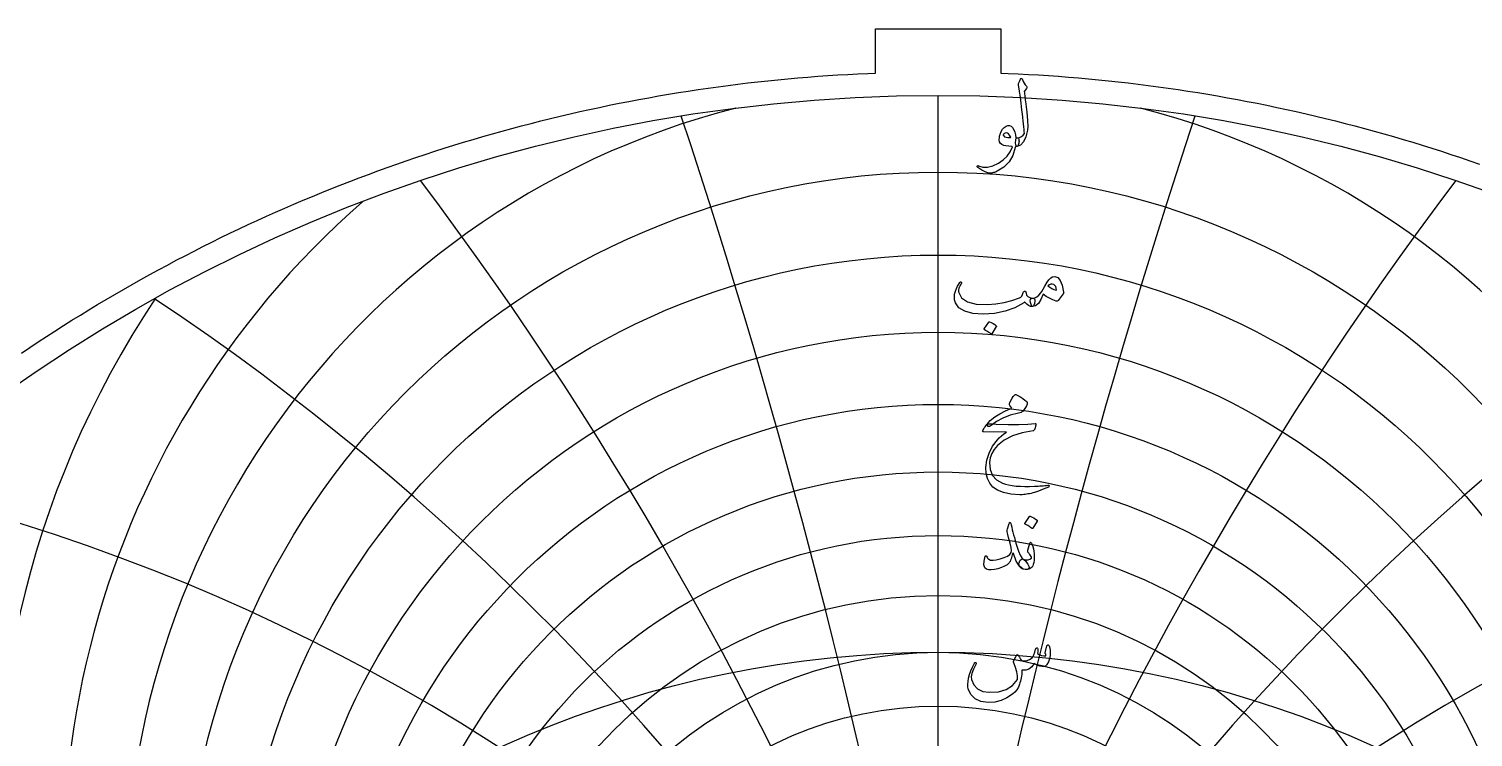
# Model space of a CAD drawing. Header units: millimetres. Extents: x -74 to 74, y -74 to 75.
# Drawn here: x -40.9 to 24.1, y 43.6 to 75.4 of the extents above; entities that cross this region are included whole.
import ezdxf

# ---------------------------------------------------------------- set-up
doc = ezdxf.new("R2010")
doc.units = ezdxf.units.MM
for name, color, linetype in [('CUT_OUTER', 1, 'Continuous'), ('ENGRAVE', 7, 'Continuous'), ('ENGRAVE_FINE', 8, 'Continuous'), ('TEXT', 5, 'Continuous')]:
    doc.layers.add(name, color=color, linetype=linetype)

msp = doc.modelspace()

# ---------------------------------------------------------------- linework, layer by layer
at = {"layer": 'CUT_OUTER'}
msp.add_lwpolyline([(-41.2128, 60.8675), (-40.8386, 61.1193), (-40.4628, 61.3687), (-40.0855, 61.6158), (-39.7067, 61.8606), (-39.3263, 62.1031), (-38.9445, 62.3432), (-38.5613, 62.581), (-38.1766, 62.8164), (-37.7904, 63.0495), (-37.4028, 63.2802), (-37.0138, 63.5085), (-36.6235, 63.7344), (-36.2317, 63.9579), (-35.8386, 64.179), (-35.4441, 64.3977), (-35.0483, 64.614), (-34.6512, 64.8278), (-34.2528, 65.0392), (-33.853, 65.2482), (-33.4521, 65.4547), (-33.0498, 65.6587), (-32.6463, 65.8602), (-32.2416, 66.0593), (-31.8356, 66.2559), (-31.4285, 66.45), (-31.0202, 66.6416), (-30.6107, 66.8307), (-30.2001, 67.0172), (-29.7883, 67.2013), (-29.3754, 67.3828), (-28.9614, 67.5618), (-28.5463, 67.7382), (-28.1301, 67.9121), (-27.7129, 68.0834), (-27.2946, 68.2522), (-26.8753, 68.4184), (-26.455, 68.582), (-26.0337, 68.743), (-25.6114, 68.9014), (-25.1881, 69.0573), (-24.7639, 69.2106), (-24.3388, 69.3612), (-23.9127, 69.5092), (-23.4858, 69.6546), (-23.058, 69.7974), (-22.6293, 69.9376), (-22.1997, 70.0751), (-21.7693, 70.21), (-21.3381, 70.3423), (-20.9061, 70.4719), (-20.4733, 70.5988), (-20.0397, 70.7231), (-19.6054, 70.8448), (-19.1703, 70.9637), (-18.7345, 71.08), (-18.298, 71.1936), (-17.8609, 71.3046), (-17.423, 71.4128), (-16.9845, 71.5184), (-16.5454, 71.6213), (-16.1056, 71.7214), (-15.6652, 71.8189), (-15.2242, 71.9137), (-14.7827, 72.0057), (-14.3406, 72.0951), (-13.898, 72.1817), (-13.4548, 72.2656), (-13.0111, 72.3468), (-12.567, 72.4253), (-12.1224, 72.501), (-11.6773, 72.5741), (-11.2317, 72.6443), (-10.7858, 72.7119), (-10.3394, 72.7767), (-9.8927, 72.8388), (-9.4456, 72.8981), (-8.9981, 72.9547), (-8.5503, 73.0085), (-8.1022, 73.0596), (-7.6537, 73.108), (-7.205, 73.1535), (-6.756, 73.1964), (-6.3067, 73.2364), (-5.8573, 73.2738), (-5.4075, 73.3083), (-4.9576, 73.3401), (-4.5075, 73.3692), (-4.0573, 73.3954), (-3.6068, 73.419), (-3.1563, 73.4397), (-2.8175, 73.4532), (-2.8175, 75.4395), (2.8175, 75.4395), (2.8175, 73.4532), (3.1563, 73.4397), (3.6068, 73.419), (4.0573, 73.3954), (4.5075, 73.3692), (4.9576, 73.3401), (5.4075, 73.3083), (5.8573, 73.2738), (6.3067, 73.2364), (6.756, 73.1964), (7.205, 73.1535), (7.6537, 73.108), (8.1022, 73.0596), (8.5503, 73.0085), (8.9981, 72.9547), (9.4456, 72.8981), (9.8927, 72.8388), (10.3394, 72.7767), (10.7858, 72.7119), (11.2317, 72.6443), (11.6773, 72.5741), (12.1224, 72.501), (12.567, 72.4253), (13.0111, 72.3468), (13.4548, 72.2656), (13.898, 72.1817), (14.3406, 72.0951), (14.7827, 72.0057), (15.2242, 71.9137), (15.6652, 71.8189), (16.1056, 71.7214), (16.5454, 71.6213), (16.9845, 71.5184), (17.423, 71.4128), (17.8609, 71.3046), (18.298, 71.1936), (18.7345, 71.08), (19.1703, 70.9637), (19.6054, 70.8448), (20.0397, 70.7231), (20.4733, 70.5988), (20.9061, 70.4719), (21.3381, 70.3423), (21.7693, 70.21), (22.1997, 70.0751), (22.6293, 69.9376), (23.058, 69.7974), (23.4858, 69.6546), (23.9127, 69.5092), (24.3388, 69.3612)], dxfattribs=at)
at = {"layer": 'ENGRAVE'}
msp.add_lwpolyline([(0, -72.45), (0, 72.45)], dxfattribs=at)
for centre, radius in [((0, 0), 72.45), ((0, 31.7748), 26.7902), ((0, 0), 47.425), ((0, 28.1952), 16.8095)]:
    msp.add_circle(centre, radius, dxfattribs=at)
for centre, radius, start, end in [((0, 38.0744), 39.3162, 131.172626, 48.827374), ((0, 49.5035), 57.0148, 184.595622, 355.404378)]:
    msp.add_arc(centre, radius, start, end, dxfattribs=at)
at = {"layer": 'ENGRAVE_FINE'}
for centre, radius in [((0, 35.1228), 33.881), ((0, 33.8802), 31.3947), ((0, 32.7689), 29.0365), ((0, 30.8856), 24.642), ((0, 30.0911), 22.5797), ((0, 29.3826), 20.5929), ((0, 28.7527), 18.6723)]:
    msp.add_circle(centre, radius, dxfattribs=at)
for centre, radius, start, end in [((0, 36.5141), 36.5141, 104.428163, 75.571837), ((-320.6987, -30.7982), 325.646, 2.969013, 18.313318), ((-320.6987, -30.7982), 325.646, 2.969013, 18.313318), ((320.6987, -30.7982), 325.646, 161.686682, 177.030987), ((320.6987, -30.7982), 325.646, 161.686682, 177.030987), ((-155.3639, -30.7982), 165.3348, 5.979733, 36.962322), ((-155.3639, -30.7982), 165.3348, 5.979733, 36.962322), ((155.3639, -30.7982), 165.3348, 143.037678, 174.020267), ((155.3639, -30.7982), 165.3348, 143.037678, 174.020267), ((0, 39.8285), 42.314, 146.258009, 33.741991), ((-97.9437, -30.7982), 113.0957, 9.076124, 56.31782), ((-97.9437, -30.7982), 113.0957, 9.076124, 56.31782), ((97.9437, -30.7982), 113.0957, 123.68218, 170.923876), ((97.9437, -30.7982), 113.0957, 123.68218, 170.923876), ((0, 41.8068), 45.5392, 157.98396, 22.01604), ((-67.3911, -30.7982), 87.9728, 12.306911, 76.81627), ((-67.3911, -30.7982), 87.9728, 12.306911, 76.81627), ((67.3911, -30.7982), 87.9728, 103.18373, 167.693089), ((67.3911, -30.7982), 87.9728, 103.18373, 167.693089), ((0, 44.0461), 49.0307, 167.906186, 12.093814), ((0, 46.5925), 52.8361, 176.664202, 3.335798)]:
    msp.add_arc(centre, radius, start, end, dxfattribs=at)
at = {"layer": 'TEXT'}
for points in [[(3.6206, 72.9828), (3.6495, 73.0527), (3.672, 73.1082), (3.688, 73.1491), (3.6977, 73.1757), (3.7052, 73.1925), (3.7148, 73.2046), (3.7266, 73.2118), (3.7405, 73.2142), (3.7563, 73.2115), (3.7694, 73.2035), (3.7799, 73.1901), (3.7877, 73.1714), (3.8233, 73.0795), (3.8659, 72.9968), (3.9154, 72.9231), (3.9719, 72.8586), (3.9877, 72.838), (3.9922, 72.8147), (3.9856, 72.7887), (3.9676, 72.76), (3.8733, 72.6272), (3.8798, 72.5678), (3.8862, 72.5094), (3.8926, 72.4521), (3.8991, 72.3958), (3.9055, 72.3407), (3.9119, 72.2866), (3.9183, 72.2336), (3.9248, 72.1816), (3.9839, 71.7007), (4.0201, 71.3247), (4.0332, 71.0537), (4.0233, 70.8876), (3.9424, 70.5864), (3.8369, 70.3638), (3.7068, 70.22), (3.552, 70.155), (3.5477, 70.155), (3.5434, 70.155), (3.5391, 70.155), (3.5349, 70.155), (3.5094, 70.1791), (3.4931, 70.2342), (3.4859, 70.3205), (3.4877, 70.4377), (3.4917, 70.4811), (3.5038, 70.5127), (3.5239, 70.5325), (3.552, 70.5406), (3.6607, 70.5623), (3.7512, 70.6016), (3.8235, 70.6587), (3.8776, 70.7334), (3.874, 70.8231), (3.8675, 70.9251), (3.858, 71.0395), (3.8455, 71.1661), (3.8304, 71.3046), (3.8128, 71.4543), (3.7929, 71.6152), (3.7705, 71.7874), (3.7499, 71.9567), (3.7309, 72.1088), (3.7135, 72.2437), (3.6977, 72.3616), (3.684, 72.4623), (3.673, 72.5458), (3.6647, 72.6122), (3.6591, 72.6615), (3.6163, 72.9057), (3.6149, 72.9298), (3.6152, 72.9507), (3.6171, 72.9684), (3.6206, 72.9828)], [(3.4663, 70.1078), (3.3659, 69.7551), (3.1974, 69.4598), (2.961, 69.2217), (2.6565, 69.0409), (2.6139, 69.0226), (2.5719, 69.0061), (2.5304, 68.9915), (2.4894, 68.9788), (2.4492, 68.9682), (2.4101, 68.9601), (2.3721, 68.9543), (2.3351, 68.951), (2.243, 68.9641), (2.1209, 69.012), (1.9688, 69.0948), (1.7867, 69.2123), (1.7672, 69.2292), (1.7556, 69.2455), (1.7522, 69.2613), (1.7567, 69.2766), (1.7669, 69.2884), (1.7803, 69.2937), (1.7969, 69.2927), (1.8167, 69.2852), (2.006, 69.2238), (2.2184, 69.2241), (2.4538, 69.286), (2.7122, 69.4094), (2.9232, 69.5527), (3.0978, 69.7211), (3.236, 69.9147), (3.3378, 70.1335), (3.337, 70.1413), (3.3346, 70.1475), (3.3305, 70.152), (3.3249, 70.155), (3.1774, 70.1635), (3.0518, 70.1807), (2.9481, 70.2064), (2.8664, 70.2407), (2.8033, 70.2937), (2.7636, 70.367), (2.7475, 70.4608), (2.755, 70.5749), (2.7575, 70.59), (2.7604, 70.6054), (2.7639, 70.621), (2.7679, 70.637), (2.7725, 70.6535), (2.7775, 70.6707), (2.7832, 70.6888), (2.7893, 70.7077), (2.8397, 70.8301), (2.9007, 70.9316), (2.9725, 71.0122), (3.055, 71.0719), (3.1393, 71.1045), (3.2167, 71.104), (3.2872, 71.0703), (3.3506, 71.0033), (3.4061, 70.9101), (3.4481, 70.8019), (3.4767, 70.6788), (3.492, 70.5406), (3.5004, 70.5407), (3.5086, 70.5411), (3.5165, 70.5418), (3.5241, 70.5427), (3.5318, 70.5437), (3.5397, 70.5443), (3.5478, 70.5447), (3.5563, 70.5449), (3.5852, 70.5387), (3.6077, 70.5202), (3.6238, 70.4894), (3.6334, 70.4463), (3.6374, 70.3989), (3.6366, 70.351), (3.631, 70.3025), (3.6206, 70.2535), (3.6069, 70.2104), (3.5916, 70.1796), (3.5748, 70.1611), (3.5563, 70.155), (3.4749, 70.155), (3.4743, 70.1472), (3.4727, 70.1367), (3.4701, 70.1236), (3.4663, 70.1078)], [(3.2606, 70.5877), (3.2157, 70.6662), (3.1664, 70.7216), (3.1128, 70.754), (3.055, 70.7634), (3.0204, 70.7543), (2.9896, 70.7398), (2.9626, 70.72), (2.9393, 70.6948), (2.9318, 70.6814), (2.9307, 70.667), (2.9361, 70.6514), (2.9479, 70.6348), (2.992, 70.596), (3.056, 70.5695), (3.1399, 70.5553), (3.2435, 70.5534), (3.2542, 70.5556), (3.2606, 70.562), (3.2628, 70.5727), (3.2606, 70.5877)], [(5.2444, 64.3191), (5.3786, 64.2715), (5.4897, 64.137), (5.5778, 63.9158), (5.6429, 63.6079), (5.6453, 63.5857), (5.644, 63.5661), (5.6389, 63.5492), (5.6301, 63.535), (5.3944, 63.2394), (5.3781, 63.2215), (5.3591, 63.2105), (5.3374, 63.2065), (5.313, 63.2094), (5.1529, 63.264), (5.0024, 63.3337), (4.8615, 63.4183), (4.7303, 63.5179), (4.6245, 63.2723), (4.5086, 63.0969), (4.3824, 62.9917), (4.2461, 62.9566), (4.2309, 62.9622), (4.2151, 62.9791), (4.1987, 63.0072), (4.1818, 63.0466), (4.1559, 63.1441), (4.1465, 63.2223), (4.1537, 63.2812), (4.1776, 63.3208), (4.1915, 63.3302), (4.2076, 63.3369), (4.2258, 63.3409), (4.2461, 63.3422), (4.3436, 63.3588), (4.4389, 63.4044), (4.5321, 63.4788), (4.6232, 63.5822), (4.6631, 63.6422), (4.7228, 63.7407), (4.8023, 63.8778), (4.9017, 64.0535), (4.9793, 64.1697), (5.0623, 64.2527), (5.1507, 64.3025), (5.2444, 64.3191)], [(0.9769, 64.0449), (0.9922, 64.0615), (1.008, 64.0685), (1.0243, 64.0658), (1.0412, 64.0535), (1.054, 64.0374), (1.0583, 64.0192), (1.054, 63.9989), (1.0412, 63.9764), (0.9758, 63.8751), (0.9341, 63.7814), (0.9158, 63.6952), (0.9212, 63.6165), (1.0554, 63.3578), (1.3165, 63.1773), (1.7045, 63.075), (2.2195, 63.0509), (2.6016, 63.079), (2.9682, 63.1376), (3.3193, 63.2268), (3.6548, 63.3465), (3.714, 63.3816), (3.763, 63.4354), (3.8018, 63.508), (3.8305, 63.5993), (3.8401, 63.6253), (3.8562, 63.6432), (3.8787, 63.6531), (3.9076, 63.655), (3.9282, 63.6462), (3.943, 63.6282), (3.9518, 63.6012), (3.9548, 63.565), (3.9748, 63.4756), (4.0308, 63.4087), (4.1227, 63.3642), (4.2504, 63.3422), (4.2965, 63.3321), (4.3275, 63.3058), (4.3436, 63.2635), (4.3447, 63.2051), (4.3291, 63.0964), (4.3082, 63.0187), (4.282, 62.9721), (4.2504, 62.9566), (4.1564, 62.9689), (4.0672, 63.0059), (3.9829, 63.0675), (3.9033, 63.1537), (3.8966, 63.1572), (3.8851, 63.1548), (3.8688, 63.1465), (3.8476, 63.1323), (3.4481, 62.9073), (3.0121, 62.7467), (2.5397, 62.6503), (2.0309, 62.6181), (1.5607, 62.6503), (1.1954, 62.7467), (0.9351, 62.9073), (0.7798, 63.1323), (0.7445, 63.2579), (0.7327, 63.3862), (0.7445, 63.5171), (0.7798, 63.6507), (0.8275, 63.775), (0.8762, 63.8821), (0.926, 63.9721), (0.9769, 64.0449)], [(4.9359, 63.8992), (5.0163, 63.8323), (5.1073, 63.7771), (5.2091, 63.7338), (5.3216, 63.7022), (5.3154, 63.7865), (5.2926, 63.8553), (5.2533, 63.9086), (5.1973, 63.9464), (5.1328, 63.9659), (5.0677, 63.9646), (5.0021, 63.9424), (4.9359, 63.8992)], [(2.2752, 62.2668), (2.2805, 62.2721), (2.288, 62.2754), (2.2977, 62.2764), (2.3094, 62.2754), (2.3927, 62.2416), (2.4712, 62.2004), (2.5448, 62.1516), (2.6137, 62.0954), (2.6203, 62.0868), (2.6233, 62.0783), (2.6225, 62.0697), (2.6179, 62.0611), (2.4166, 61.7355), (2.4091, 61.7277), (2.3994, 61.7258), (2.3876, 61.7299), (2.3737, 61.7398), (2.3617, 61.7483), (2.3426, 61.7612), (2.3167, 61.7783), (2.2837, 61.7998), (2.2433, 61.8255), (2.1948, 61.8555), (2.1383, 61.8897), (2.0738, 61.9283), (2.0652, 61.9347), (2.0609, 61.9411), (2.0609, 61.9476), (2.0652, 61.954)], [(3.6163, 58.174), (3.2419, 58.0763), (2.9114, 57.9502), (2.6249, 57.7957), (2.3823, 57.6128), (2.3451, 57.5846), (2.3105, 57.5688), (2.2786, 57.5654), (2.2495, 57.5742), (2.2154, 57.6146), (2.2205, 57.6717), (2.2647, 57.7453), (2.348, 57.8356), (2.5448, 57.9989), (2.7711, 58.1462), (3.0269, 58.2774), (3.3121, 58.3926), (3.2306, 58.5125), (3.2154, 58.5425), (3.2082, 58.5725), (3.209, 58.6025), (3.2178, 58.6325), (3.2754, 58.7469), (3.3281, 58.8414), (3.3761, 58.9161), (3.4192, 58.971), (3.4468, 58.997), (3.4738, 59.0106), (3.5003, 59.012), (3.5263, 59.001), (3.6771, 58.9158), (3.8037, 58.836), (3.9063, 58.7616), (3.9848, 58.6925), (4, 58.6703), (4.0072, 58.6421), (4.0064, 58.6081), (3.9976, 58.5682), (3.97, 58.5058), (3.9258, 58.4301), (3.865, 58.3409), (3.7877, 58.2383), (3.7673, 58.2231), (3.732, 58.2073), (3.6816, 58.1909), (3.6163, 58.174)], [(2.6051, 57.677), (3.1549, 57.6577), (3.6302, 57.6556), (4.0311, 57.6706), (4.3575, 57.7027), (4.3676, 57.7039), (4.3763, 57.7033), (4.3836, 57.7007), (4.3897, 57.6963), (4.3941, 57.6903), (4.3966, 57.6829), (4.3973, 57.6742), (4.3961, 57.6642), (4.3876, 57.6251), (4.3795, 57.5892), (4.3716, 57.5565), (4.3639, 57.5271), (4.3566, 57.5008), (4.3495, 57.4778), (4.3427, 57.458), (4.3361, 57.4414), (4.3222, 57.4149), (4.3061, 57.3953), (4.2879, 57.3827), (4.2675, 57.3771), (3.7727, 57.2874), (3.342, 57.1468), (2.9757, 56.9553), (2.6736, 56.713), (2.521, 56.5386), (2.4101, 56.3541), (2.341, 56.1594), (2.3137, 55.9546), (2.34, 55.633), (2.4444, 55.3708), (2.627, 55.1681), (2.8879, 55.0248), (3.0231, 54.9814), (3.1717, 54.9455), (3.3337, 54.9172), (3.5092, 54.8963), (3.6977, 54.8826), (3.8991, 54.8759), (4.1133, 54.8762), (4.3404, 54.8834), (4.4211, 54.888), (4.5005, 54.8931), (4.5786, 54.8987), (4.6553, 54.9048), (4.7301, 54.9115), (4.8026, 54.9188), (4.8726, 54.9265), (4.9402, 54.9348), (4.9609, 54.9359), (4.9756, 54.9305), (4.9844, 54.9188), (4.9874, 54.9006), (4.9858, 54.8794), (4.9809, 54.8631), (4.9729, 54.8515), (4.9617, 54.8449), (4.8406, 54.7937), (4.726, 54.7474), (4.6178, 54.7059), (4.516, 54.6692), (4.421, 54.637), (4.3329, 54.6092), (4.2517, 54.5856), (4.1776, 54.5663), (4.1078, 54.5522), (4.0399, 54.5396), (3.9739, 54.5286), (3.9098, 54.5192), (3.8472, 54.512), (3.786, 54.5074), (3.7262, 54.5056), (3.6677, 54.5064), (3.2681, 54.5374), (2.935, 54.6049), (2.6683, 54.7088), (2.468, 54.8491), (2.321, 55.0245), (2.2184, 55.2294), (2.1603, 55.4637), (2.1466, 55.7275), (2.1887, 56.0547), (2.2891, 56.3723), (2.4479, 56.6803), (2.6651, 56.9786), (2.75, 57.0689), (2.8461, 57.1554), (2.9535, 57.2381), (3.0721, 57.3171), (2.0352, 57.3257), (2.0103, 57.3364), (1.9999, 57.3557), (2.0039, 57.3835), (2.0224, 57.4199), (2.0572, 57.473), (2.0888, 57.5206), (2.1172, 57.5629), (2.1423, 57.5999), (2.1643, 57.6312), (2.183, 57.6567), (2.1986, 57.6762), (2.2109, 57.6899), (2.2387, 57.6923), (2.3137, 57.6909), (2.4358, 57.6859), (2.6051, 57.677)], [(3.2842, 53.1576), (3.3088, 53.0453), (3.3356, 52.9311), (3.3645, 52.815), (3.3956, 52.697), (3.4288, 52.5766), (3.4642, 52.4533), (3.5017, 52.3271), (3.5413, 52.1978), (3.6214, 51.9654), (3.6945, 51.7908), (3.7606, 51.674), (3.8198, 51.6151), (3.8715, 51.58), (3.9237, 51.5305), (3.9764, 51.4665), (4.0297, 51.388), (4.0801, 51.2908), (4.094, 51.2177), (4.0715, 51.1687), (4.0126, 51.1438), (3.8222, 51.1631), (3.6538, 51.2895), (3.5073, 51.523), (3.3828, 51.8636), (3.3801, 51.8693), (3.3763, 51.8733), (3.3715, 51.8757), (3.3656, 51.8765), (3.3613, 51.8757), (3.357, 51.8733), (3.3528, 51.8693), (3.3485, 51.8636), (3.3364, 51.8085), (3.3217, 51.7501), (3.3043, 51.6885), (3.2842, 51.6237), (3.2622, 51.5624), (3.2392, 51.5112), (3.2151, 51.4703), (3.1899, 51.4395), (3.0994, 51.3605), (2.9864, 51.2906), (2.8509, 51.2298), (2.6929, 51.1781), (2.5322, 51.1398), (2.393, 51.1235), (2.2752, 51.1291), (2.1788, 51.1567), (2.0963, 51.2258), (2.0588, 51.3473), (2.0663, 51.5214), (2.1188, 51.748), (2.1239, 51.7555), (2.1306, 51.7608), (2.1389, 51.764), (2.1488, 51.7651), (2.1605, 51.7638), (2.1702, 51.7597), (2.1777, 51.753), (2.183, 51.7437), (2.2034, 51.6963), (2.2259, 51.6569), (2.2505, 51.6256), (2.2773, 51.6023), (2.3609, 51.5712), (2.4744, 51.5637), (2.6179, 51.5798), (2.7915, 51.6194), (2.9765, 51.6789), (3.1203, 51.7458), (3.2229, 51.8203), (3.2842, 51.9022), (3.2944, 51.9852), (3.2778, 52.1271), (3.2344, 52.328), (3.1642, 52.5878), (3.1305, 52.7246), (3.1107, 52.8352), (3.1048, 52.9195), (3.1128, 52.9777), (3.1942, 53.209), (3.2031, 53.2334), (3.2124, 53.2508), (3.2223, 53.2612), (3.2328, 53.2647), (3.2456, 53.258), (3.2585, 53.238), (3.2714, 53.2045), (3.2842, 53.1576)], [(4.1111, 53.5261), (4.1165, 53.5315), (4.124, 53.5347), (4.1336, 53.5357), (4.1454, 53.5347), (4.2287, 53.5009), (4.3072, 53.4597), (4.3808, 53.4109), (4.4496, 53.3547), (4.4563, 53.3461), (4.4593, 53.3376), (4.4585, 53.329), (4.4539, 53.3204), (4.2525, 52.9948), (4.245, 52.987), (4.2354, 52.9852), (4.2236, 52.9892), (4.2097, 52.9991), (4.1976, 53.0076), (4.1786, 53.0205), (4.1527, 53.0376), (4.1197, 53.0591), (4.0793, 53.0848), (4.0308, 53.1148), (3.9743, 53.149), (3.9098, 53.1876), (3.9012, 53.194), (3.8969, 53.2005), (3.8969, 53.2069), (3.9012, 53.2133)], [(4.1497, 51.7737), (4.1245, 51.8157), (4.1004, 51.8519), (4.0774, 51.8821), (4.0554, 51.9065), (4.0396, 51.9274), (4.0308, 51.9515), (4.0289, 51.9788), (4.034, 52.0093), (4.124, 52.335), (4.1366, 52.3633), (4.1529, 52.3714), (4.173, 52.3591), (4.1968, 52.3264), (4.2327, 52.257), (4.2633, 52.1732), (4.2884, 52.0749), (4.3082, 51.9622), (4.3198, 51.854), (4.3243, 51.748), (4.3219, 51.6441), (4.3125, 51.5423), (4.2973, 51.4536), (4.2772, 51.3763), (4.2523, 51.3101), (4.2225, 51.2552), (4.1859, 51.2145), (4.1358, 51.1824), (4.0723, 51.1588), (3.9955, 51.1438), (3.9167, 51.1409), (3.8434, 51.1535), (3.7753, 51.1816), (3.7127, 51.2252), (3.6642, 51.2807), (3.6388, 51.3441), (3.6364, 51.4156), (3.657, 51.4952), (3.6899, 51.5602), (3.7287, 51.6012), (3.7735, 51.6181), (3.8241, 51.6108), (3.9408, 51.5827), (4.0426, 51.5798), (4.1294, 51.602), (4.2011, 51.6494), (4.2027, 51.662), (4.1947, 51.6869), (4.177, 51.7241), (4.1497, 51.7737)], [(4.8888, 47.7111), (4.8963, 47.7299), (4.906, 47.7433), (4.9177, 47.7513), (4.9317, 47.754), (4.9496, 47.7518), (4.9649, 47.7454), (4.9775, 47.7347), (4.9874, 47.7197), (5.0117, 47.6661), (5.0291, 47.5997), (5.0396, 47.5205), (5.0431, 47.4283), (5.0337, 47.2778), (5.0056, 47.1348), (4.9587, 46.9993), (4.8931, 46.8713), (4.8706, 46.8405), (4.846, 46.8167), (4.8192, 46.7998), (4.7903, 46.7899), (4.6856, 46.7832), (4.5728, 46.8017), (4.452, 46.8454), (4.3232, 46.9142), (4.2148, 46.7656), (4.0865, 46.6667), (3.9384, 46.6177), (3.7705, 46.6185), (3.765, 46.5282), (3.7571, 46.4413), (3.7468, 46.3578), (3.7341, 46.2779), (3.719, 46.2009), (3.7014, 46.1263), (3.6815, 46.0542), (3.6591, 45.9844), (3.6072, 45.8585), (3.537, 45.7423), (3.4486, 45.6357), (3.342, 45.5388), (3.0927, 45.3728), (2.829, 45.256), (2.5507, 45.1885), (2.258, 45.1703), (1.9284, 45.215), (1.6678, 45.3321), (1.4763, 45.5214), (1.354, 45.783), (1.3374, 45.8773), (1.3347, 45.9887), (1.3459, 46.1172), (1.3711, 46.2629), (1.4115, 46.4225), (1.4686, 46.5885), (1.5422, 46.761), (1.6325, 46.9399), (1.6397, 46.9511), (1.6485, 46.9592), (1.659, 46.964), (1.671, 46.9656), (1.6831, 46.9645), (1.6935, 46.9613), (1.7024, 46.956), (1.7096, 46.9485), (1.7144, 46.9375), (1.716, 46.926), (1.7144, 46.9139), (1.7096, 46.9013), (1.595, 46.6633), (1.5211, 46.4675), (1.4879, 46.3141), (1.4954, 46.2029), (1.6035, 45.9579), (1.7739, 45.7798), (2.0063, 45.6687), (2.3009, 45.6245), (2.7127, 45.6507), (3.0614, 45.7552), (3.3469, 45.9378), (3.5691, 46.1986), (3.5683, 46.3706), (3.5402, 46.5521), (3.4848, 46.7433), (3.402, 46.9442), (3.3916, 46.9645), (3.386, 46.9827), (3.3852, 46.9988), (3.3892, 47.0127), (3.4122, 47.0605), (3.4342, 47.1054), (3.4551, 47.1473), (3.4749, 47.1863), (3.4936, 47.2217), (3.5113, 47.2532), (3.5279, 47.2807), (3.5434, 47.3041), (3.5523, 47.314), (3.5616, 47.318), (3.5715, 47.3161), (3.582, 47.3084), (3.5873, 47.3025), (3.5948, 47.2934), (3.6045, 47.2811), (3.6163, 47.2655), (3.6297, 47.2468), (3.6441, 47.2248), (3.6597, 47.1997), (3.6763, 47.1713), (3.71, 47.1166), (3.7384, 47.077), (3.7614, 47.0524), (3.7791, 47.0427), (3.8905, 47.0334), (4.0019, 47.0524), (4.1133, 47.0998), (4.2247, 47.1756), (4.2651, 47.2259), (4.305, 47.3084), (4.3444, 47.423), (4.3832, 47.5697), (4.387, 47.5837), (4.3939, 47.5954), (4.4041, 47.6051), (4.4175, 47.6126), (4.4301, 47.6174), (4.4421, 47.619), (4.4537, 47.6174), (4.4646, 47.6126), (4.481, 47.5858), (4.4871, 47.5355), (4.4831, 47.4616), (4.4689, 47.3641), (4.5554, 47.3111), (4.6478, 47.2762), (4.7461, 47.2596), (4.8503, 47.2612), (4.8489, 47.2926), (4.8449, 47.318), (4.8382, 47.3376), (4.8288, 47.3512), (4.8181, 47.3641), (4.8117, 47.3769), (4.8096, 47.3898), (4.8117, 47.4026)]]:
    msp.add_lwpolyline(points, close=True, dxfattribs=at)

doc.saveas('drawing.dxf')
